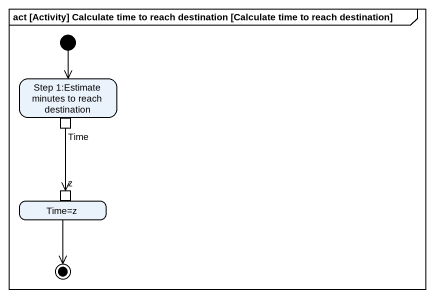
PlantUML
@startuml
mainframe act [Activity] Calculate time to reach destination [Calculate time to reach destination]
hide empty description
state "Step 1:Estimate minutes to reach destination" as Step_1_Estimate_minutes_to {
  state Time <<outputPin>>
}
state "Time=z" as Time_z {
  state z <<inputPin>>
}
[*] --> Step_1_Estimate_minutes_to
Time --> z
Time_z --> [*]
@enduml
